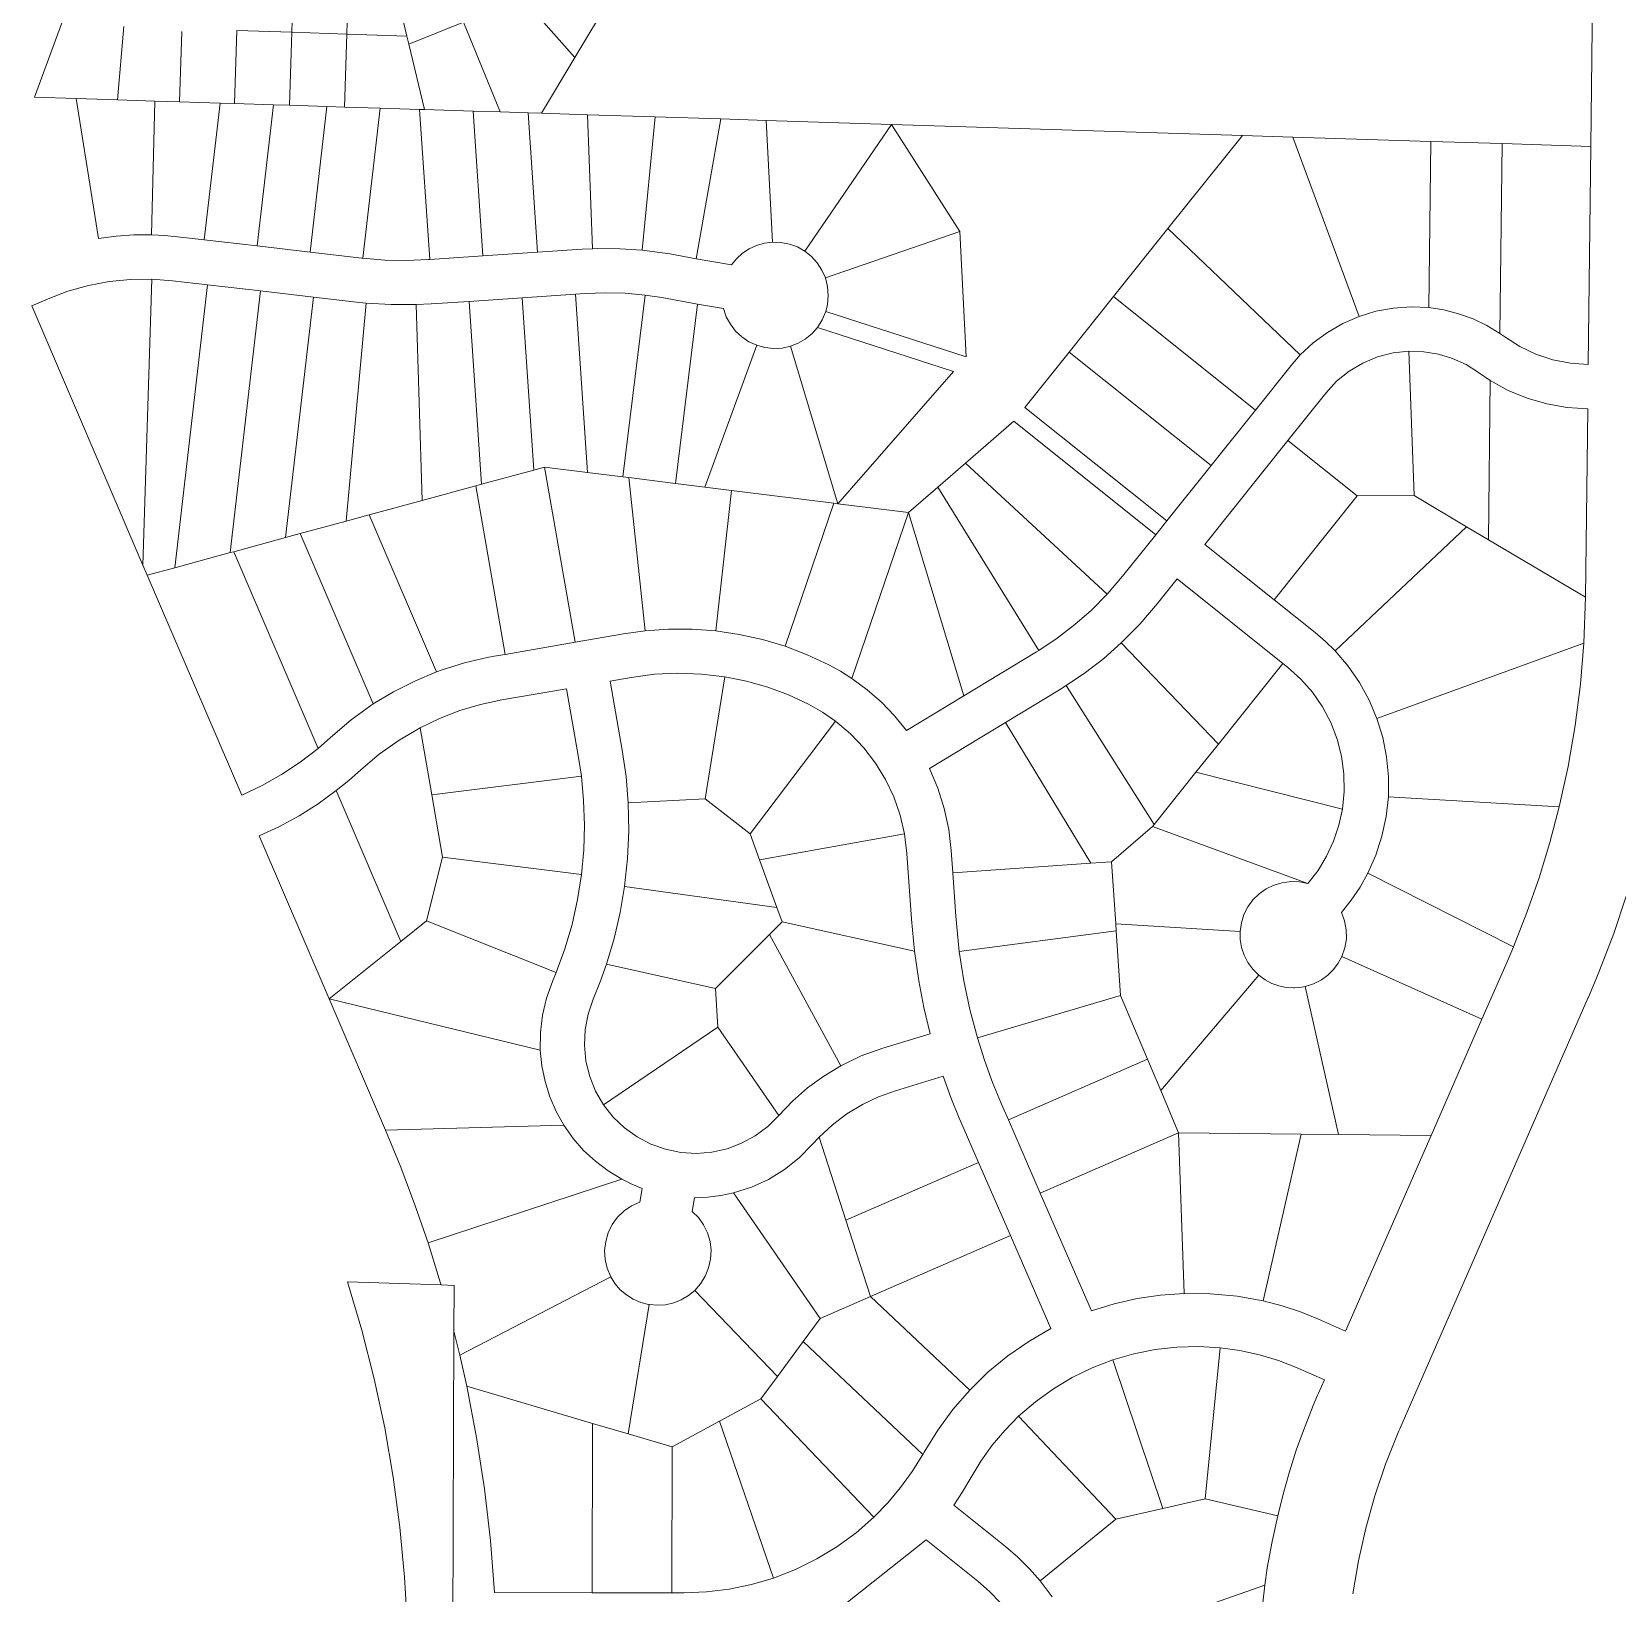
# Model space of a CAD drawing. Header units: feet. Extents: x 2741712 to 2750472, y 1004852 to 1013442.
# Drawn here: x 2741755 to 2743543, y 1009648 to 1011409 of the extents above; entities that cross this region are included whole.
import ezdxf

# ---------------------------------------------------------------- set-up
doc = ezdxf.new("R2010")
doc.units = ezdxf.units.FT
doc.header["$LTSCALE"] = 0.015
doc.header["$MEASUREMENT"] = 0
doc.layers.add('Carver County Parcels', color=7, linetype='Continuous')

msp = doc.modelspace()

# ---------------------------------------------------------------- linework, layer by layer
at = {"layer": 'Carver County Parcels', "lineweight": 5, "ltscale": 100}
for p, q in [((2743513, 1011279.8), (2743516.1, 1011542.1)), ((2742048.6, 1011408.5), (2742051, 1011483.5)), ((2742113, 1011481.5), (2742110.5, 1011406.5)), ((2742178.2, 1011404.3), (2742160.1, 1011479.9)), ((2742419.9, 1011467.8), (2742367.6, 1011380.2)), ((2742308.6, 1011447.1), (2742367.6, 1011380.2)), ((2741790.1, 1011421.2), (2741758.5, 1011335.3)), ((2741859.2, 1011415.1), (2741851.9, 1011332.3)), ((2741924.5, 1011409.3), (2741922, 1011330.1)), ((2741986.6, 1011410.5), (2741983.9, 1011328.1)), ((2742048.6, 1011408.5), (2741986.6, 1011410.5)), ((2742045.9, 1011326.2), (2742048.6, 1011408.5)), ((2742110.5, 1011406.5), (2742048.6, 1011408.5)), ((2742048.6, 1011408.5), (2742048.6, 1011408.5)), ((2742107.8, 1011324.2), (2742110.5, 1011406.5)), ((2742110.5, 1011406.5), (2742110.5, 1011406.5)), ((2742178.2, 1011404.3), (2742110.5, 1011406.5)), ((2742178.2, 1011404.3), (2742178.2, 1011404.3)), ((2742178.2, 1011404.3), (2742180.5, 1011395)), ((2742242, 1011420.1), (2742180.5, 1011395)), ((2742283.3, 1011318.7), (2742242, 1011420.1)), ((2742180.5, 1011395), (2742198.1, 1011321.4)), ((2742367.6, 1011380.2), (2742330.1, 1011317.2)), ((2742367.6, 1011380.2), (2742367.6, 1011380.2)), ((2741758.5, 1011335.3), (2741805.3, 1011333.8)), ((2741851.9, 1011332.3), (2741805.3, 1011333.8)), ((2741805.3, 1011333.8), (2741830.6, 1011176.1)), ((2741894.2, 1011331), (2741851.9, 1011332.3)), ((2741851.9, 1011332.3), (2741851.9, 1011332.3)), ((2741894.2, 1011331), (2741890.4, 1011180.1)), ((2741922, 1011330.1), (2741894.2, 1011331)), ((2741967.8, 1011328.6), (2741922, 1011330.1)), ((2741922, 1011330.1), (2741922, 1011330.1)), ((2741967.8, 1011328.6), (2741949.9, 1011174.5)), ((2741967.8, 1011328.6), (2741983.9, 1011328.1)), ((2741983.9, 1011328.1), (2741983.9, 1011328.1)), ((2741983.9, 1011328.1), (2742028, 1011326.7)), ((2742009.5, 1011167.6), (2742028, 1011326.7)), ((2742028, 1011326.7), (2742045.9, 1011326.2)), ((2742088.1, 1011324.8), (2742045.9, 1011326.2)), ((2742045.9, 1011326.2), (2742045.9, 1011326.2)), ((2742088.1, 1011324.8), (2742069.1, 1011160.7)), ((2742107.8, 1011324.2), (2742088.1, 1011324.8)), ((2742107.8, 1011324.2), (2742148.3, 1011322.9)), ((2742107.8, 1011324.2), (2742107.8, 1011324.2)), ((2742148.3, 1011322.9), (2742128.7, 1011153.8)), ((2742192.6, 1011321.5), (2742148.3, 1011322.9)), ((2742192.6, 1011321.5), (2742198.1, 1011321.4)), ((2742204.1, 1011152.2), (2742192.6, 1011321.5)), ((2742192.6, 1011321.5), (2742192.6, 1011321.5)), ((2742252.9, 1011319.6), (2742198.1, 1011321.4)), ((2742198.1, 1011321.4), (2742198.1, 1011321.4)), ((2742283.3, 1011318.7), (2742252.9, 1011319.6)), ((2742252.9, 1011319.6), (2742264, 1011156.3)), ((2742283.3, 1011318.7), (2742315, 1011317.7)), ((2742283.3, 1011318.7), (2742283.3, 1011318.7)), ((2742315, 1011317.7), (2742330.1, 1011317.2)), ((2742325.6, 1011160.5), (2742315, 1011317.7)), ((2742330.1, 1011317.2), (2742330.1, 1011317.2)), ((2742330.1, 1011317.2), (2742381.7, 1011315.6)), ((2742458, 1011313.1), (2742381.7, 1011315.6)), ((2742387.6, 1011164.5), (2742381.7, 1011315.6)), ((2742458, 1011313.1), (2742443.3, 1011162.8)), ((2742458, 1011313.1), (2742458, 1011313.1)), ((2742458, 1011313.1), (2742532.3, 1011310.8)), ((2742532.3, 1011310.8), (2742504.2, 1011153.2)), ((2742583.4, 1011309.2), (2742532.3, 1011310.8)), ((2742532.3, 1011310.8), (2742532.3, 1011310.8)), ((2742583.4, 1011309.2), (2742583.4, 1011309.2)), ((2742583.4, 1011309.2), (2742590.3, 1011171.8)), ((2742583.4, 1011309.2), (2742724.6, 1011304.7)), ((2742724.6, 1011304.7), (2742626.8, 1011161.6)), ((2742724.6, 1011304.7), (2742724.6, 1011304.7)), ((2742801.7, 1011183.9), (2742724.6, 1011304.7)), ((2742724.6, 1011304.7), (2743120.1, 1011292.2)), ((2743036.2, 1011187.1), (2743120.1, 1011292.2)), ((2743120.1, 1011292.2), (2743120.1, 1011292.2)), ((2743177.1, 1011290.4), (2743120.1, 1011292.2)), ((2743251.6, 1011088.1), (2743177.1, 1011290.4)), ((2743177.1, 1011290.4), (2743177.1, 1011290.4)), ((2743177.1, 1011290.4), (2743332.5, 1011285.5)), ((2743330.3, 1011098), (2743332.5, 1011285.5)), ((2743332.5, 1011285.5), (2743332.5, 1011285.5)), ((2743412.8, 1011283), (2743332.5, 1011285.5)), ((2743412.8, 1011283), (2743410.3, 1011069)), ((2743412.8, 1011283), (2743412.8, 1011283)), ((2743412.8, 1011283), (2743513, 1011279.8)), ((2743510, 1011033.8), (2743513, 1011279.8)), ((2743513, 1011279.8), (2743513, 1011279.8)), ((2741830.6, 1011176.1), (2741850.4, 1011178.7)), ((2741850.4, 1011178.7), (2741870.4, 1011180)), ((2741870.4, 1011180), (2741890.4, 1011180.1)), ((2741890.4, 1011180.1), (2741905.1, 1011179.4)), ((2741905.1, 1011179.4), (2741919.7, 1011178)), ((2741919.7, 1011178), (2741949.9, 1011174.5)), ((2741949.9, 1011174.5), (2742009.5, 1011167.6)), ((2742572.4, 1011168.2), (2742581.2, 1011170.7)), ((2742581.2, 1011170.7), (2742590.3, 1011171.8)), ((2742590.3, 1011171.8), (2742599.9, 1011171.5)), ((2742599.9, 1011171.5), (2742609.4, 1011169.7)), ((2742650, 1011131.5), (2742801.7, 1011183.9)), ((2742801.7, 1011183.9), (2742801.7, 1011183.9)), ((2742808.8, 1011042.4), (2742801.7, 1011183.9)), ((2742974.8, 1011110.4), (2743036.2, 1011187.1)), ((2743185.3, 1011044.6), (2743036.2, 1011187.1)), ((2742009.5, 1011167.6), (2742069.1, 1011160.7)), ((2742069.1, 1011160.7), (2742127.3, 1011153.9)), ((2742127.3, 1011153.9), (2742128.7, 1011153.8)), ((2742128.7, 1011153.8), (2742153.2, 1011151.7)), ((2742204.1, 1011152.2), (2742264, 1011156.3)), ((2742264, 1011156.3), (2742325.6, 1011160.5)), ((2742325.6, 1011160.5), (2742375.9, 1011163.9)), ((2742375.9, 1011163.9), (2742387.6, 1011164.5)), ((2742387.6, 1011164.5), (2742393, 1011164.7)), ((2742393, 1011164.7), (2742418.2, 1011164.5)), ((2742418.2, 1011164.5), (2742443.3, 1011162.8)), ((2742443.3, 1011162.8), (2742474.6, 1011158.5)), ((2742474.6, 1011158.5), (2742504.2, 1011153.2)), ((2742504.2, 1011153.2), (2742544, 1011146.1)), ((2742544, 1011146.1), (2742549.7, 1011153.2)), ((2742549.7, 1011153.2), (2742556.5, 1011159.3)), ((2742556.5, 1011159.3), (2742564.1, 1011164.4)), ((2742564.1, 1011164.4), (2742572.4, 1011168.2)), ((2742609.4, 1011169.7), (2742618.4, 1011166.4)), ((2742618.4, 1011166.4), (2742626.8, 1011161.6)), ((2742626.8, 1011161.6), (2742634.4, 1011155.6)), ((2742634.4, 1011155.6), (2742640.9, 1011148.4)), ((2742153.2, 1011151.7), (2742177.8, 1011151.2)), ((2742177.8, 1011151.2), (2742202.3, 1011152.1)), ((2742202.3, 1011152.1), (2742204.1, 1011152.2)), ((2742640.9, 1011148.4), (2742646.1, 1011140.3)), ((2742646.1, 1011140.3), (2742650, 1011131.5)), ((2741819.2, 1011122.9), (2741796.1, 1011116.4)), ((2741842.8, 1011127.4), (2741819.2, 1011122.9)), ((2741866.7, 1011129.8), (2741842.8, 1011127.4)), ((2741890.6, 1011130.1), (2741866.7, 1011129.8)), ((2741880.7, 1010807.7), (2741890.6, 1011130.1)), ((2741913.9, 1011128.4), (2741890.6, 1011130.1)), ((2741890.6, 1011130.1), (2741890.6, 1011130.1)), ((2741953.6, 1011123.8), (2741913.9, 1011128.4)), ((2741953.6, 1011123.8), (2741916.6, 1010804.7)), ((2741953.6, 1011123.8), (2741953.6, 1011123.8)), ((2742013.2, 1011116.8), (2741953.6, 1011123.8)), ((2742650, 1011131.5), (2742652.5, 1011121.7)), ((2742652.5, 1011121.7), (2742653.3, 1011111.6)), ((2741773.7, 1011107.9), (2741755.3, 1011100)), ((2741755.3, 1011100), (2741880.7, 1010807.7)), ((2741796.1, 1011116.4), (2741773.7, 1011107.9)), ((2742013.2, 1011116.8), (2741979, 1010821.7)), ((2742013.2, 1011116.8), (2742013.2, 1011116.8)), ((2742072.8, 1011109.9), (2742013.2, 1011116.8)), ((2742041.3, 1010838.7), (2742072.8, 1011109.9)), ((2742072.8, 1011109.9), (2742072.8, 1011109.9)), ((2742121.5, 1011104.3), (2742072.8, 1011109.9)), ((2742109.8, 1010857.3), (2742132.4, 1011103.1)), ((2742132.4, 1011103.1), (2742121.5, 1011104.3)), ((2742160.5, 1011101.4), (2742132.4, 1011103.1)), ((2742132.4, 1011103.1), (2742132.4, 1011103.1)), ((2742188.6, 1011101.4), (2742160.5, 1011101.4)), ((2742205.7, 1011102.2), (2742188.6, 1011101.4)), ((2742188.6, 1011101.4), (2742188.6, 1011101.4)), ((2742188.6, 1011101.4), (2742195.4, 1010880.6)), ((2742248.5, 1011105.1), (2742205.7, 1011102.2)), ((2742308.3, 1011109.2), (2742248.5, 1011105.1)), ((2742262.4, 1010898.8), (2742248.5, 1011105.1)), ((2742368.2, 1011113.2), (2742308.3, 1011109.2)), ((2742321.5, 1010914.9), (2742308.3, 1011109.2)), ((2742379.3, 1011114), (2742368.2, 1011113.2)), ((2742381.8, 1010912.1), (2742368.2, 1011113.2)), ((2742401.8, 1011114.8), (2742379.3, 1011114)), ((2742424.3, 1011114.2), (2742401.8, 1011114.8)), ((2742421.5, 1010907.1), (2742446.7, 1011112.2)), ((2742446.7, 1011112.2), (2742424.3, 1011114.2)), ((2742465.8, 1011109.3), (2742446.7, 1011112.2)), ((2742446.7, 1011112.2), (2742446.7, 1011112.2)), ((2742505.9, 1011102.1), (2742465.8, 1011109.3)), ((2742505.9, 1011102.1), (2742481, 1010899.7)), ((2742505.9, 1011102.1), (2742505.9, 1011102.1)), ((2742535.2, 1011096.9), (2742505.9, 1011102.1)), ((2742652.3, 1011101.5), (2742650.4, 1011093.5)), ((2742653.3, 1011111.6), (2742652.3, 1011101.5)), ((2742974.8, 1011110.4), (2742924.9, 1011047.9)), ((2742974.8, 1011110.4), (2743134.8, 1010982.5)), ((2742538.3, 1011087.8), (2742535.2, 1011096.9)), ((2742542.9, 1011079.3), (2742538.3, 1011087.8)), ((2742646.4, 1011084.1), (2742641, 1011075.5)), ((2742650.4, 1011093.5), (2742646.4, 1011084.1)), ((2742808.8, 1011042.4), (2742650.4, 1011093.5)), ((2742650.4, 1011093.5), (2742650.4, 1011093.5)), ((2743233.2, 1011080.1), (2743251.6, 1011088.1)), ((2743251.6, 1011088.1), (2743270.7, 1011093.9)), ((2743270.7, 1011093.9), (2743290.4, 1011097.5)), ((2743290.4, 1011097.5), (2743310.3, 1011098.9)), ((2743310.3, 1011098.9), (2743330.3, 1011098)), ((2743330.3, 1011098), (2743347.3, 1011095.4)), ((2743347.3, 1011095.4), (2743363.9, 1011091.1)), ((2743363.9, 1011091.1), (2743380.1, 1011085.3)), ((2743380.1, 1011085.3), (2743395.6, 1011077.9)), ((2742548.8, 1011071.6), (2742542.9, 1011079.3)), ((2742555.8, 1011065), (2742548.8, 1011071.6)), ((2742563.9, 1011059.6), (2742555.8, 1011065)), ((2742634.7, 1011068.5), (2742627.4, 1011062.6)), ((2742641, 1011075.5), (2742634.7, 1011068.5)), ((2742641, 1011075.5), (2742794.5, 1011026)), ((2743199.9, 1011058.2), (2743215.9, 1011070.1)), ((2743215.9, 1011070.1), (2743233.2, 1011080.1)), ((2743395.6, 1011077.9), (2743410.3, 1011069)), ((2743410.3, 1011069), (2743415.9, 1011065.1)), ((2743415.9, 1011065.1), (2743432.8, 1011054.3)), ((2742572.6, 1011055.6), (2742514, 1010895.6)), ((2742572.6, 1011055.6), (2742563.9, 1011059.6)), ((2742572.6, 1011055.6), (2742572.6, 1011055.6)), ((2742581.9, 1011053), (2742572.6, 1011055.6)), ((2742591.5, 1011051.9), (2742581.9, 1011053)), ((2742601.2, 1011052.4), (2742591.5, 1011051.9)), ((2742610.6, 1011054.5), (2742601.2, 1011052.4)), ((2742619.3, 1011057.9), (2742610.6, 1011054.5)), ((2742610.6, 1011054.5), (2742610.6, 1011054.5)), ((2742610.6, 1011054.5), (2742664.2, 1010876.8)), ((2742627.4, 1011062.6), (2742619.3, 1011057.9)), ((2742875, 1010985.4), (2742924.9, 1011047.9)), ((2743084.9, 1010920.1), (2742924.9, 1011047.9)), ((2743185.3, 1011044.6), (2743199.9, 1011058.2)), ((2743290, 1011046.9), (2743272.5, 1011042.4)), ((2743307.9, 1011048.8), (2743290, 1011046.9)), ((2743324.6, 1011048.3), (2743307.9, 1011048.8)), ((2743307.9, 1011048.8), (2743313.6, 1010886)), ((2743341.1, 1011045.5), (2743324.6, 1011048.3)), ((2743357.1, 1011040.6), (2743341.1, 1011045.5)), ((2743432.8, 1011054.3), (2743451, 1011045.6)), ((2743451, 1011045.6), (2743470.1, 1011039.3)), ((2743134.8, 1010982.5), (2743175, 1011032.9)), ((2743175, 1011032.9), (2743185.3, 1011044.6)), ((2743185.3, 1011044.6), (2743185.3, 1011044.6)), ((2743255.8, 1011035.5), (2743240.3, 1011026.3)), ((2743272.5, 1011042.4), (2743255.8, 1011035.5)), ((2743372.3, 1011033.7), (2743357.1, 1011040.6)), ((2743386.4, 1011024.7), (2743372.3, 1011033.7)), ((2743470.1, 1011039.3), (2743489.9, 1011035.3)), ((2743489.9, 1011035.3), (2743510, 1011033.8)), ((2742794.5, 1011026), (2742664.2, 1010876.8)), ((2743226.3, 1011014.9), (2743214.1, 1011001.7)), ((2743240.3, 1011026.3), (2743226.3, 1011014.9)), ((2743399.6, 1011015.8), (2743386.4, 1011024.7)), ((2743397.5, 1010836.2), (2743399.6, 1011015.8)), ((2743399.6, 1011015.8), (2743399.6, 1011015.8)), ((2743419.9, 1011004.7), (2743399.6, 1011015.8)), ((2743214.1, 1011001.7), (2743171.4, 1010948.2)), ((2743441.3, 1010995.9), (2743419.9, 1011004.7)), ((2743463.5, 1010989.4), (2743441.3, 1010995.9)), ((2742875, 1010985.4), (2743034.9, 1010857.6)), ((2743084.9, 1010920.1), (2743134.8, 1010982.5)), ((2743134.8, 1010982.5), (2743134.8, 1010982.5)), ((2743486.3, 1010985.4), (2743463.5, 1010989.4)), ((2743509.4, 1010983.8), (2743486.3, 1010985.4)), ((2743506.9, 1010771.5), (2743509.4, 1010983.8)), ((2742862.5, 1010969.8), (2742807.9, 1010922.5)), ((2743022.5, 1010841.9), (2742862.5, 1010969.8)), ((2743171.4, 1010948.2), (2743077.7, 1010831)), ((2743171.4, 1010948.2), (2743249.5, 1010885.8)), ((2742807.9, 1010922.5), (2742776.9, 1010895.7)), ((2742807.9, 1010922.5), (2742967.6, 1010774.8)), ((2742262.4, 1010898.8), (2742321.5, 1010914.9)), ((2742321.5, 1010914.9), (2742333.4, 1010918.1)), ((2742321.5, 1010914.9), (2742321.5, 1010914.9)), ((2742367.8, 1010720.7), (2742333.4, 1010918.1)), ((2742381.8, 1010912.1), (2742333.4, 1010918.1)), ((2742421.5, 1010907.1), (2742381.8, 1010912.1)), ((2742381.8, 1010912.1), (2742381.8, 1010912.1)), ((2742421.5, 1010907.1), (2742428.3, 1010906.3)), ((2742446.7, 1010733.6), (2742428.3, 1010906.3)), ((2742428.3, 1010906.3), (2742481, 1010899.7)), ((2743034.9, 1010857.6), (2743084.9, 1010920.1)), ((2743084.9, 1010920.1), (2743084.9, 1010920.1)), ((2742195.4, 1010880.6), (2742255.9, 1010897)), ((2742262.4, 1010898.8), (2742255.9, 1010897)), ((2742255.9, 1010897), (2742289, 1010707)), ((2742262.4, 1010898.8), (2742262.4, 1010898.8)), ((2742514, 1010895.6), (2742481, 1010899.7)), ((2742481, 1010899.7), (2742481, 1010899.7)), ((2742544.2, 1010891.8), (2742514, 1010895.6)), ((2742544.2, 1010891.8), (2742526.6, 1010733.5)), ((2742544.2, 1010891.8), (2742659.4, 1010877.4)), ((2742776.9, 1010895.7), (2742743.6, 1010866.9)), ((2742776.9, 1010895.7), (2742890.6, 1010711.5)), ((2743155.9, 1010768.6), (2743249.5, 1010885.8)), ((2743249.5, 1010885.8), (2743313.6, 1010886)), ((2743249.5, 1010885.8), (2743249.5, 1010885.8)), ((2743372.8, 1010850.9), (2743313.6, 1010886)), ((2743313.6, 1010886), (2743313.6, 1010886)), ((2742195.4, 1010880.6), (2742135.7, 1010864.3)), ((2742604.5, 1010716.1), (2742659.4, 1010877.4)), ((2742659.4, 1010877.4), (2742659.4, 1010877.4)), ((2742659.4, 1010877.4), (2742664.2, 1010876.8)), ((2742743.6, 1010866.9), (2742664.2, 1010876.8)), ((2742664.2, 1010876.8), (2742664.2, 1010876.8)), ((2742680, 1010679.8), (2742743.6, 1010866.9)), ((2742806.2, 1010660.3), (2742743.6, 1010866.9)), ((2742109.8, 1010857.3), (2742058, 1010843.2)), ((2742109.8, 1010857.3), (2742135.7, 1010864.3)), ((2742211.7, 1010687.2), (2742135.7, 1010864.3)), ((2743022.5, 1010841.9), (2743034.9, 1010857.6)), ((2743372.8, 1010850.9), (2743224.8, 1010710.9)), ((2743372.8, 1010850.9), (2743372.8, 1010850.9)), ((2743372.8, 1010850.9), (2743397.5, 1010836.2)), ((2742041.3, 1010838.7), (2741983, 1010822.8)), ((2742058, 1010843.2), (2742041.3, 1010838.7)), ((2742140.4, 1010651.1), (2742058, 1010843.2)), ((2742985, 1010795.1), (2743022.5, 1010841.9)), ((2743022.5, 1010841.9), (2743022.5, 1010841.9)), ((2743077.7, 1010831), (2743155.9, 1010768.6)), ((2743397.5, 1010836.2), (2743397.5, 1010836.2)), ((2743397.5, 1010836.2), (2743506.9, 1010771.5)), ((2741979, 1010821.7), (2741916.6, 1010804.7)), ((2741983, 1010822.8), (2741979, 1010821.7)), ((2741983, 1010822.8), (2742078.2, 1010601)), ((2741880.7, 1010807.7), (2741885.6, 1010796.3)), ((2741916.6, 1010804.7), (2741885.6, 1010796.3)), ((2741885.6, 1010796.3), (2741992, 1010548.2)), ((2742967.6, 1010774.8), (2742985, 1010795.1)), ((2743046.5, 1010792), (2743024.1, 1010763.9)), ((2743165.7, 1010696.8), (2743046.5, 1010792)), ((2742950, 1010757), (2742967.6, 1010774.8)), ((2742967.6, 1010774.8), (2742967.6, 1010774.8)), ((2743024.1, 1010763.9), (2743004.5, 1010741.1)), ((2743155.9, 1010768.6), (2743202.2, 1010731.6)), ((2743505.1, 1010719.8), (2743506.9, 1010771.5)), ((2743506.9, 1010771.5), (2743506.9, 1010771.5)), ((2742931.2, 1010740.5), (2742950, 1010757)), ((2742367.8, 1010720.7), (2742422.5, 1010730.3)), ((2742422.5, 1010730.3), (2742446.7, 1010733.6)), ((2742446.7, 1010733.6), (2742473.3, 1010735.5)), ((2742473.3, 1010735.5), (2742500, 1010735.4)), ((2742500, 1010735.4), (2742526.6, 1010733.5)), ((2742526.6, 1010733.5), (2742552.9, 1010729.5)), ((2742552.9, 1010729.5), (2742579, 1010723.7)), ((2742579, 1010723.7), (2742604.5, 1010716.1)), ((2742890.6, 1010711.5), (2742911.4, 1010725.3)), ((2742911.4, 1010725.3), (2742931.2, 1010740.5)), ((2743004.5, 1010741.1), (2742983.4, 1010719.9)), ((2743202.2, 1010731.6), (2743213.9, 1010721.6)), ((2742276.8, 1010704.9), (2742289, 1010707)), ((2742289, 1010707), (2742367.8, 1010720.7)), ((2742289, 1010707), (2742289, 1010707)), ((2742367.8, 1010720.7), (2742367.8, 1010720.7)), ((2742604.5, 1010716.1), (2742629.6, 1010706.5)), ((2742629.6, 1010706.5), (2742653.9, 1010695.2)), ((2742806.2, 1010660.3), (2742888, 1010709.9)), ((2742888, 1010709.9), (2742890.6, 1010711.5)), ((2742890.6, 1010711.5), (2742890.6, 1010711.5)), ((2742983.4, 1010719.9), (2742963.8, 1010702.5)), ((2742983.4, 1010719.9), (2743093, 1010605.8)), ((2743213.9, 1010721.6), (2743224.8, 1010710.9)), ((2743224.8, 1010710.9), (2743239.4, 1010693.7)), ((2743505.1, 1010719.8), (2743271.7, 1010634.8)), ((2743501.2, 1010673.2), (2743505.1, 1010719.8)), ((2742211.7, 1010687.2), (2742217.9, 1010689.5)), ((2742217.9, 1010689.5), (2742243.1, 1010697.3)), ((2742243.1, 1010697.3), (2742268.7, 1010703.4)), ((2742268.7, 1010703.4), (2742276.8, 1010704.9)), ((2742653.9, 1010695.2), (2742667.1, 1010687.9)), ((2742963.8, 1010702.5), (2742943.1, 1010686.5)), ((2743093, 1010605.8), (2743165.7, 1010696.8)), ((2743165.7, 1010696.8), (2743165.7, 1010696.8)), ((2743171, 1010692.5), (2743165.7, 1010696.8)), ((2743185.9, 1010679.2), (2743171, 1010692.5)), ((2743239.4, 1010693.7), (2743252.1, 1010675.2)), ((2742163.3, 1010664.8), (2742187.1, 1010676.9)), ((2742187.1, 1010676.9), (2742211.7, 1010687.2)), ((2742211.7, 1010687.2), (2742211.7, 1010687.2)), ((2742431.1, 1010681), (2742407.5, 1010676.9)), ((2742407.5, 1010676.9), (2742421, 1010599.1)), ((2742457.4, 1010684.5), (2742431.1, 1010681)), ((2742483.8, 1010685.7), (2742457.4, 1010684.5)), ((2742510.3, 1010684.8), (2742483.8, 1010685.7)), ((2742536.6, 1010681.6), (2742510.3, 1010684.8)), ((2742514.4, 1010544), (2742536.6, 1010681.6)), ((2742536.6, 1010681.6), (2742536.6, 1010681.6)), ((2742561.1, 1010676.7), (2742536.6, 1010681.6)), ((2742585.1, 1010669.9), (2742561.1, 1010676.7)), ((2742667.1, 1010687.9), (2742680, 1010679.8)), ((2742680, 1010679.8), (2742697.2, 1010667.1)), ((2742921.4, 1010671.8), (2742913.9, 1010667.1)), ((2742943.1, 1010686.5), (2742921.4, 1010671.8)), ((2742921.4, 1010671.8), (2743020.7, 1010515.3)), ((2743199, 1010664.2), (2743185.9, 1010679.2)), ((2743252.1, 1010675.2), (2743263, 1010655.5)), ((2743495.2, 1010626.8), (2743501.2, 1010673.2)), ((2742140.4, 1010651.1), (2742163.3, 1010664.8)), ((2742285.3, 1010655.6), (2742261.4, 1010650.5)), ((2742358.2, 1010668.3), (2742285.3, 1010655.6)), ((2742371.8, 1010590.5), (2742358.2, 1010668.3)), ((2742608.4, 1010661.2), (2742585.1, 1010669.9)), ((2742631.1, 1010650.7), (2742608.4, 1010661.2)), ((2742697.2, 1010667.1), (2742713.2, 1010653.1)), ((2742713.2, 1010653.1), (2742728.1, 1010637.7)), ((2742741.6, 1010621.2), (2742806.2, 1010660.3)), ((2742806.2, 1010660.3), (2742806.2, 1010660.3)), ((2742913.9, 1010667.1), (2742853, 1010630.2)), ((2743210.4, 1010647.7), (2743199, 1010664.2)), ((2743263, 1010655.5), (2743271.7, 1010634.8)), ((2742115.5, 1010633.3), (2742140.4, 1010651.1)), ((2742140.4, 1010651.1), (2742140.4, 1010651.1)), ((2742215.1, 1010634.7), (2742193.1, 1010624.1)), ((2742238, 1010643.5), (2742215.1, 1010634.7)), ((2742261.4, 1010650.5), (2742238, 1010643.5)), ((2742646.8, 1010641.7), (2742631.1, 1010650.7)), ((2742661.6, 1010631.5), (2742646.8, 1010641.7)), ((2742728.1, 1010637.7), (2742741.6, 1010621.2)), ((2743219.7, 1010630.1), (2743210.4, 1010647.7)), ((2743271.7, 1010634.8), (2743278.3, 1010613.3)), ((2742092.2, 1010613.4), (2742115.5, 1010633.3)), ((2742193.1, 1010624.1), (2742169.4, 1010610.3)), ((2742206.2, 1010548.4), (2742193.1, 1010624.1)), ((2742661.6, 1010631.5), (2742565.1, 1010504.5)), ((2742661.6, 1010631.5), (2742661.6, 1010631.5)), ((2742678.2, 1010617.4), (2742661.6, 1010631.5)), ((2742693.2, 1010601.7), (2742678.2, 1010617.4)), ((2742853, 1010630.2), (2742767.5, 1010578.4)), ((2742949.3, 1010471.4), (2742853, 1010630.2)), ((2743226.9, 1010611.5), (2743219.7, 1010630.1)), ((2743487.3, 1010580.7), (2743495.2, 1010626.8)), ((2742058.1, 1010585.5), (2742078.2, 1010601)), ((2742078.2, 1010601), (2742092.2, 1010613.4)), ((2742078.2, 1010601), (2742078.2, 1010601)), ((2742169.4, 1010610.3), (2742147.1, 1010594.5)), ((2742421, 1010599.1), (2742425.3, 1010569.4)), ((2742706.4, 1010584.4), (2742693.2, 1010601.7)), ((2743093, 1010605.8), (2743067.7, 1010574.2)), ((2743093, 1010605.8), (2743093, 1010605.8)), ((2743231.9, 1010592.2), (2743226.9, 1010611.5)), ((2743278.3, 1010613.3), (2743282.7, 1010591.3)), ((2742037, 1010571.5), (2742058.1, 1010585.5)), ((2742147.1, 1010594.5), (2742126.3, 1010576.7)), ((2742374.9, 1010569.7), (2742371.8, 1010590.5)), ((2742717.8, 1010565.9), (2742706.4, 1010584.4)), ((2743234.5, 1010572.4), (2743231.9, 1010592.2)), ((2743282.7, 1010591.3), (2743284.8, 1010568.9)), ((2743477.3, 1010535), (2743487.3, 1010580.7)), ((2742015, 1010559), (2742037, 1010571.5)), ((2742112.7, 1010564.7), (2742098.6, 1010553.3)), ((2742126.3, 1010576.7), (2742112.7, 1010564.7)), ((2742206.2, 1010548.4), (2742374.9, 1010569.7)), ((2742374.9, 1010569.7), (2742374.9, 1010569.7)), ((2742377.5, 1010542), (2742374.9, 1010569.7)), ((2742425.3, 1010569.4), (2742427.7, 1010539.5)), ((2742727.1, 1010546.2), (2742717.8, 1010565.9)), ((2742767.5, 1010578.4), (2742776.9, 1010556.2)), ((2743067.7, 1010574.2), (2743020.7, 1010515.3)), ((2743232.9, 1010532.6), (2743067.7, 1010574.2)), ((2743234.9, 1010552.4), (2743234.5, 1010572.4)), ((2743284.8, 1010568.9), (2743284.7, 1010546.4)), ((2741992, 1010548.2), (2742015, 1010559)), ((2742098.6, 1010553.3), (2742078.2, 1010538.5)), ((2742171.6, 1010383.3), (2742098.6, 1010553.3)), ((2742206.2, 1010548.4), (2742206.2, 1010548.4)), ((2742206.2, 1010548.4), (2742218.5, 1010478.1)), ((2742734.3, 1010525.7), (2742727.1, 1010546.2)), ((2742776.9, 1010556.2), (2742784.1, 1010533.2)), ((2743232.9, 1010532.6), (2743234.9, 1010552.4)), ((2743284.7, 1010546.4), (2743282.2, 1010524)), ((2743284.7, 1010546.4), (2743477.3, 1010535)), ((2742078.2, 1010538.5), (2742056.8, 1010525)), ((2742378.4, 1010514.2), (2742377.5, 1010542)), ((2742427.7, 1010539.5), (2742514.4, 1010544)), ((2742427.7, 1010539.5), (2742428.4, 1010508)), ((2742514.4, 1010544), (2742565.1, 1010504.5)), ((2742784.1, 1010533.2), (2742789.1, 1010509.6)), ((2743228.9, 1010514.2), (2743232.9, 1010532.6)), ((2743232.9, 1010532.6), (2743232.9, 1010532.6)), ((2743466.7, 1010494.8), (2743477.3, 1010535)), ((2743477.3, 1010535), (2743477.3, 1010535)), ((2742034.6, 1010512.9), (2742011.8, 1010502.2)), ((2742056.8, 1010525), (2742034.6, 1010512.9)), ((2742377.6, 1010486.5), (2742378.4, 1010514.2)), ((2742739.3, 1010504.5), (2742734.3, 1010525.7)), ((2742789.1, 1010509.6), (2742791.9, 1010485.7)), ((2742972.6, 1010473), (2743018.7, 1010512.9)), ((2743020.7, 1010515.3), (2743018.7, 1010512.9)), ((2743018.7, 1010512.9), (2743194, 1010448.5)), ((2743020.7, 1010515.3), (2743020.7, 1010515.3)), ((2743223, 1010496.5), (2743228.9, 1010514.2)), ((2743282.2, 1010524), (2743277.4, 1010502.1)), ((2742011.8, 1010502.2), (2742090.6, 1010318.5)), ((2742428.4, 1010508), (2742427, 1010476.6)), ((2742565.1, 1010504.5), (2742565.1, 1010504.5)), ((2742565.1, 1010504.5), (2742575.8, 1010475.3)), ((2742739.3, 1010504.5), (2742575.8, 1010475.3)), ((2742742, 1010482.3), (2742739.3, 1010504.5)), ((2742739.3, 1010504.5), (2742739.3, 1010504.5)), ((2743215.1, 1010479.4), (2743223, 1010496.5)), ((2743277.4, 1010502.1), (2743270.5, 1010480.7)), ((2743454.5, 1010455.1), (2743466.7, 1010494.8)), ((2742200.4, 1010406.3), (2742218.5, 1010478.1)), ((2742218.5, 1010478.1), (2742375, 1010458.8)), ((2742375, 1010458.8), (2742377.6, 1010486.5)), ((2742427, 1010476.6), (2742423.7, 1010445.3)), ((2742575.8, 1010475.3), (2742595.4, 1010421.5)), ((2742747, 1010408.3), (2742742, 1010482.3)), ((2742791.9, 1010485.7), (2742793.6, 1010460.8)), ((2743205.4, 1010463.4), (2743215.1, 1010479.4)), ((2743270.5, 1010480.7), (2743261.4, 1010460.1)), ((2742370.6, 1010430.5), (2742375, 1010458.8)), ((2742375, 1010458.8), (2742375, 1010458.8)), ((2742793.6, 1010460.8), (2742949.3, 1010471.4)), ((2742793.6, 1010460.8), (2742796.9, 1010411.6)), ((2742949.3, 1010471.4), (2742972.6, 1010473)), ((2742949.3, 1010471.4), (2742949.3, 1010471.4)), ((2742972.6, 1010473), (2742977.4, 1010403.2)), ((2743194, 1010448.5), (2743205.4, 1010463.4)), ((2743261.4, 1010460.1), (2743252.8, 1010444.6)), ((2743261.4, 1010460.1), (2743425.6, 1010377.2)), ((2742423.7, 1010445.3), (2742418.6, 1010415.7)), ((2742595.4, 1010421.5), (2742423.7, 1010445.3)), ((2743139, 1010436.9), (2743146.9, 1010442.5)), ((2743146.9, 1010442.5), (2743155.7, 1010446.7)), ((2743155.7, 1010446.7), (2743165, 1010449.5)), ((2743165, 1010449.5), (2743174.7, 1010450.8)), ((2743174.7, 1010450.8), (2743184.4, 1010450.4)), ((2743184.4, 1010450.4), (2743194, 1010448.5)), ((2743194, 1010448.5), (2743194, 1010448.5)), ((2743252.8, 1010444.6), (2743242.9, 1010429.9)), ((2743440.9, 1010415.8), (2743454.5, 1010455.1)), ((2742364.4, 1010402.5), (2742370.6, 1010430.5)), ((2742601.2, 1010405.5), (2742595.4, 1010421.5)), ((2742595.4, 1010421.5), (2742595.4, 1010421.5)), ((2743121.9, 1010413.5), (2743126.3, 1010422.2)), ((2743126.3, 1010422.2), (2743132, 1010430)), ((2743132, 1010430), (2743139, 1010436.9)), ((2743242.9, 1010429.9), (2743231.9, 1010416)), ((2743552.9, 1010434.4), (2743538.7, 1010392.2)), ((2742200.4, 1010406.3), (2742171.6, 1010383.3)), ((2742346.6, 1010348.1), (2742200.4, 1010406.3)), ((2742356.4, 1010375), (2742364.4, 1010402.5)), ((2742418.6, 1010415.7), (2742411.9, 1010386.5)), ((2742601.2, 1010405.5), (2742586.9, 1010391.2)), ((2742750.4, 1010372.1), (2742601.2, 1010405.5)), ((2742750.4, 1010372.1), (2742747, 1010408.3)), ((2742796.9, 1010411.6), (2742800.8, 1010371.9)), ((2742977.4, 1010403.2), (2743117.6, 1010394.5)), ((2742977.4, 1010403.2), (2742977.4, 1010403.2)), ((2742977.4, 1010403.2), (2742977.9, 1010395.1)), ((2743117.6, 1010394.5), (2743119, 1010404.2)), ((2743119, 1010404.2), (2743121.9, 1010413.5)), ((2743231.9, 1010416), (2743235.4, 1010406.3)), ((2743235.4, 1010406.3), (2743237.2, 1010396.3)), ((2743425.6, 1010377.2), (2743440.9, 1010415.8)), ((2742411.9, 1010386.5), (2742403.3, 1010357.8)), ((2742586.9, 1010391.2), (2742526, 1010330.3)), ((2742667.4, 1010243), (2742586.9, 1010391.2)), ((2742977.9, 1010395.1), (2742800.8, 1010371.9)), ((2742977.9, 1010395.1), (2742982.8, 1010322.1)), ((2743117.7, 1010385.4), (2743117.6, 1010394.5)), ((2743117.6, 1010394.5), (2743117.6, 1010394.5)), ((2743119.2, 1010376.3), (2743117.7, 1010385.4)), ((2743237.3, 1010386.1), (2743235.6, 1010376)), ((2743237.2, 1010396.3), (2743237.3, 1010386.1)), ((2743538.7, 1010392.2), (2743522.8, 1010350.5)), ((2742090.6, 1010318.5), (2742171.6, 1010383.3)), ((2742171.6, 1010383.3), (2742171.6, 1010383.3)), ((2742346.6, 1010348.1), (2742356.4, 1010375)), ((2742750.4, 1010372.1), (2742750.4, 1010372.1)), ((2742755.3, 1010338.8), (2742750.4, 1010372.1)), ((2742800.8, 1010371.9), (2742806, 1010338.9)), ((2743122.1, 1010367.6), (2743119.2, 1010376.3)), ((2743126.3, 1010359.5), (2743122.1, 1010367.6)), ((2743232.2, 1010366.3), (2743228, 1010358.6)), ((2743235.6, 1010376), (2743232.2, 1010366.3)), ((2743232.2, 1010366.3), (2743390.2, 1010295.6)), ((2743418.5, 1010360.4), (2743425.6, 1010377.2)), ((2743425.6, 1010377.2), (2743425.6, 1010377.2)), ((2742403.3, 1010357.8), (2742396.2, 1010337.8)), ((2742526, 1010330.3), (2742403.3, 1010357.8)), ((2743131.7, 1010352), (2743126.3, 1010359.5)), ((2743138.1, 1010345.5), (2743131.7, 1010352)), ((2743222.8, 1010351.5), (2743216.5, 1010345.3)), ((2743228, 1010358.6), (2743222.8, 1010351.5)), ((2743390.2, 1010295.6), (2743418.5, 1010360.4)), ((2743522.8, 1010350.5), (2743518.9, 1010340.9)), ((2742335.7, 1010319.4), (2742342.4, 1010337.9)), ((2742342.4, 1010337.9), (2742346.6, 1010348.1)), ((2742346.6, 1010348.1), (2742346.6, 1010348.1)), ((2742396.2, 1010337.8), (2742388.4, 1010318.3)), ((2742761.1, 1010308.7), (2742755.3, 1010338.8)), ((2742806, 1010338.9), (2742812.9, 1010306.5)), ((2743028, 1010215.1), (2743138.6, 1010345.1)), ((2743138.6, 1010345.1), (2743138.1, 1010345.5)), ((2743145.8, 1010339.9), (2743138.6, 1010345.1)), ((2743153.2, 1010336), (2743145.8, 1010339.9)), ((2743161.1, 1010333.1), (2743153.2, 1010336)), ((2743169.3, 1010331.4), (2743161.1, 1010333.1)), ((2743177.6, 1010330.9), (2743169.3, 1010331.4)), ((2743178.7, 1010330.9), (2743177.6, 1010330.9)), ((2743184.8, 1010331.3), (2743178.7, 1010330.9)), ((2743190.7, 1010332.3), (2743184.8, 1010331.3)), ((2743200.4, 1010335.4), (2743190.7, 1010332.3)), ((2743190.7, 1010332.3), (2743228.4, 1010165.5)), ((2743190.7, 1010332.3), (2743190.7, 1010332.3)), ((2743209.4, 1010340.1), (2743200.4, 1010335.4)), ((2743216.5, 1010345.3), (2743209.4, 1010340.1)), ((2743518.9, 1010340.9), (2743510.1, 1010320.4)), ((2742328.6, 1010260.8), (2742090.6, 1010318.5)), ((2742090.6, 1010318.5), (2742154.1, 1010170.5)), ((2742331.1, 1010300.2), (2742335.7, 1010319.4)), ((2742388.4, 1010318.3), (2742382.6, 1010301.4)), ((2742528.9, 1010286.6), (2742526, 1010330.3)), ((2742526, 1010330.3), (2742526, 1010330.3)), ((2742821.4, 1010274.6), (2742982.8, 1010322.1)), ((2742982.8, 1010322.1), (2742982.8, 1010322.1)), ((2743013.1, 1010250.4), (2742982.8, 1010322.1)), ((2743509.9, 1010320), (2743297.5, 1009833.7)), ((2743510.1, 1010320.4), (2743509.9, 1010320)), ((2742328.7, 1010280.5), (2742331.1, 1010300.2)), ((2742382.6, 1010301.4), (2742379.2, 1010283.9)), ((2742768.3, 1010279), (2742761.1, 1010308.7)), ((2742812.9, 1010306.5), (2742821.4, 1010274.6)), ((2743332.8, 1010164.3), (2743390.2, 1010295.6)), ((2743390.2, 1010295.6), (2743390.2, 1010295.6)), ((2742328.6, 1010260.8), (2742328.7, 1010280.5)), ((2742379.2, 1010283.9), (2742378.4, 1010266.1)), ((2742528.9, 1010286.6), (2742399.9, 1010199)), ((2742597.5, 1010187), (2742528.9, 1010286.6)), ((2742714.7, 1010262.8), (2742768.3, 1010279)), ((2742330.4, 1010242.9), (2742328.6, 1010260.8)), ((2742328.6, 1010260.8), (2742328.6, 1010260.8)), ((2742378.4, 1010266.1), (2742380.1, 1010248.3)), ((2742690.5, 1010254.1), (2742714.7, 1010262.8)), ((2742821.4, 1010274.6), (2742829.4, 1010249.3)), ((2742334, 1010225.3), (2742330.4, 1010242.9)), ((2742380.1, 1010248.3), (2742384.4, 1010231)), ((2742648.1, 1010231.4), (2742667.4, 1010243)), ((2742667.4, 1010243), (2742690.5, 1010254.1)), ((2742667.4, 1010243), (2742667.4, 1010243)), ((2742829.4, 1010249.3), (2742838.5, 1010224.3)), ((2742856.3, 1010182), (2743013.1, 1010250.4)), ((2743013.1, 1010250.4), (2743028, 1010215.1)), ((2743013.1, 1010250.4), (2743013.1, 1010250.4)), ((2742339.4, 1010208.1), (2742334, 1010225.3)), ((2742384.4, 1010231), (2742391, 1010214.5)), ((2742630, 1010218.1), (2742648.1, 1010231.4)), ((2742782.8, 1010231.2), (2742729.2, 1010214.9)), ((2742791.4, 1010207.4), (2742782.8, 1010231.2)), ((2742838.5, 1010224.3), (2742847.7, 1010201.8)), ((2742346.5, 1010191.6), (2742339.4, 1010208.1)), ((2742391, 1010214.5), (2742399.9, 1010199)), ((2742613, 1010203.3), (2742630, 1010218.1)), ((2742710, 1010208), (2742691.7, 1010199.3)), ((2742729.2, 1010214.9), (2742710, 1010208)), ((2742800.9, 1010184), (2742791.4, 1010207.4)), ((2743048.1, 1010167.4), (2743028, 1010215.1)), ((2743028, 1010215.1), (2743028, 1010215.1)), ((2742355.3, 1010175.9), (2742346.5, 1010191.6)), ((2742399.9, 1010199), (2742410.8, 1010185.2)), ((2742597.5, 1010187), (2742613, 1010203.3)), ((2742674.2, 1010188.7), (2742658, 1010176.4)), ((2742691.7, 1010199.3), (2742674.2, 1010188.7)), ((2742847.7, 1010201.8), (2742848.6, 1010199.8)), ((2742848.6, 1010199.8), (2742856.3, 1010182)), ((2742355.3, 1010175.9), (2742154.1, 1010170.5)), ((2742154.1, 1010170.5), (2742171.3, 1010128.6)), ((2742365.7, 1010161.2), (2742355.3, 1010175.9)), ((2742410.8, 1010185.2), (2742423.5, 1010173.1)), ((2742423.5, 1010173.1), (2742437.7, 1010162.8)), ((2742571, 1010164.1), (2742585.1, 1010174.6)), ((2742585.1, 1010174.6), (2742597.5, 1010187)), ((2742597.5, 1010187), (2742597.5, 1010187)), ((2742658, 1010176.4), (2742643, 1010162.6)), ((2742802.7, 1010179.8), (2742800.9, 1010184)), ((2742822.7, 1010134), (2742802.7, 1010179.8)), ((2742856.3, 1010182), (2742892.2, 1010099.5)), ((2742377.5, 1010147.6), (2742365.7, 1010161.2)), ((2742437.7, 1010162.8), (2742453.3, 1010154.7)), ((2742453.3, 1010154.7), (2742469.8, 1010148.8)), ((2742539.2, 1010149.5), (2742555.6, 1010155.7)), ((2742555.6, 1010155.7), (2742571, 1010164.1)), ((2742635.2, 1010154.1), (2742620.4, 1010139.1)), ((2742643, 1010162.6), (2742635.2, 1010154.1)), ((2742643, 1010162.6), (2742673.2, 1010068.9)), ((2742892.2, 1010099.5), (2743048.1, 1010167.4)), ((2743048.1, 1010167.4), (2743186.4, 1010165.9)), ((2743054.3, 1009986.3), (2743048.1, 1010167.4)), ((2743186.4, 1010165.9), (2743143.6, 1009977.8)), ((2743186.4, 1010165.9), (2743228.4, 1010165.5)), ((2743186.4, 1010165.9), (2743186.4, 1010165.9)), ((2743228.4, 1010165.5), (2743332.8, 1010164.3)), ((2743228.4, 1010165.5), (2743228.4, 1010165.5)), ((2743236.5, 1009943.9), (2743332.8, 1010164.3)), ((2742390.7, 1010135.4), (2742377.5, 1010147.6)), ((2742405, 1010124.5), (2742390.7, 1010135.4)), ((2742469.8, 1010148.8), (2742487, 1010145.3)), ((2742487, 1010145.3), (2742504.6, 1010144.2)), ((2742504.6, 1010144.2), (2742522.1, 1010145.6)), ((2742522.1, 1010145.6), (2742539.2, 1010149.5)), ((2742620.4, 1010139.1), (2742603.8, 1010126)), ((2742673.2, 1010068.9), (2742822.7, 1010134)), ((2742858.6, 1010051.5), (2742822.7, 1010134)), ((2742822.7, 1010134), (2742822.7, 1010134)), ((2742171.3, 1010128.6), (2742187.3, 1010086.2)), ((2742420.4, 1010115.2), (2742405, 1010124.5)), ((2742603.8, 1010126), (2742585.9, 1010114.9)), ((2742202.1, 1010043.4), (2742420.4, 1010115.2)), ((2742420.4, 1010115.2), (2742420.4, 1010115.2)), ((2742431.8, 1010109.6), (2742420.4, 1010115.2)), ((2742443.5, 1010104.8), (2742431.8, 1010109.6)), ((2742440.8, 1010089.4), (2742443.5, 1010104.8)), ((2742546.6, 1010099.7), (2742532.1, 1010096.6)), ((2742566.7, 1010106.1), (2742546.6, 1010099.7)), ((2742546.6, 1010099.7), (2742644.3, 1009958.1)), ((2742585.9, 1010114.9), (2742566.7, 1010106.1)), ((2742892.2, 1010099.5), (2742950.2, 1009966.6)), ((2742187.3, 1010086.2), (2742202.1, 1010043.4)), ((2742423.1, 1010079.3), (2742431.5, 1010085.1)), ((2742431.5, 1010085.1), (2742440.8, 1010089.4)), ((2742502.6, 1010094.2), (2742499.8, 1010078.8)), ((2742517.4, 1010094.8), (2742502.6, 1010094.2)), ((2742532.1, 1010096.6), (2742517.4, 1010094.8)), ((2742405.3, 1010054.8), (2742409.8, 1010063.9)), ((2742409.8, 1010063.9), (2742415.8, 1010072.2)), ((2742415.8, 1010072.2), (2742423.1, 1010079.3)), ((2742499.8, 1010078.8), (2742506.9, 1010071.8)), ((2742506.9, 1010071.8), (2742512.8, 1010063.6)), ((2742512.8, 1010063.6), (2742517.2, 1010054.5)), ((2742701, 1009982.8), (2742673.2, 1010068.9)), ((2742673.2, 1010068.9), (2742673.2, 1010068.9)), ((2742401.2, 1010034.8), (2742402.4, 1010045)), ((2742402.4, 1010045), (2742405.3, 1010054.8)), ((2742517.2, 1010054.5), (2742520, 1010044.9)), ((2742520, 1010044.9), (2742521.1, 1010034.9)), ((2742701, 1009982.8), (2742858.6, 1010051.5)), ((2742858.6, 1010051.5), (2742858.6, 1010051.5)), ((2742904.3, 1009946.7), (2742858.6, 1010051.5)), ((2742202.1, 1010043.4), (2742216.3, 1009997.9)), ((2742401.8, 1010024.6), (2742401.2, 1010034.8)), ((2742521.1, 1010034.9), (2742520.6, 1010024.9)), ((2742404, 1010014.6), (2742401.8, 1010024.6)), ((2742408, 1010005.2), (2742404, 1010014.6)), ((2742518.4, 1010015.1), (2742514.6, 1010005.8)), ((2742520.6, 1010024.9), (2742518.4, 1010015.1)), ((2742216.9, 1009995.9), (2742111.3, 1009999.2)), ((2742111.3, 1009999.2), (2742127.4, 1009945)), ((2742216.3, 1009997.9), (2742216.9, 1009995.9)), ((2742231.4, 1009995.4), (2742216.9, 1009995.9)), ((2742216.9, 1009995.9), (2742216.9, 1009995.9)), ((2742231.4, 1009995.4), (2742231.2, 1009943.7)), ((2742408, 1010005.2), (2742237.9, 1009916.5)), ((2742412.8, 1009997.5), (2742408, 1010005.2)), ((2742408, 1010005.2), (2742408, 1010005.2)), ((2742418.8, 1009990.5), (2742412.8, 1009997.5)), ((2742509.4, 1009997.2), (2742502.7, 1009989.7)), ((2742514.6, 1010005.8), (2742509.4, 1009997.2)), ((2742425.7, 1009984.6), (2742418.8, 1009990.5)), ((2742433.5, 1009979.7), (2742425.7, 1009984.6)), ((2742451.5, 1009973.8), (2742427.6, 1009827.9)), ((2742441.9, 1009976.1), (2742433.5, 1009979.7)), ((2742450.8, 1009973.9), (2742441.9, 1009976.1)), ((2742451.5, 1009973.8), (2742450.8, 1009973.9)), ((2742451.5, 1009973.8), (2742451.5, 1009973.8)), ((2742460.7, 1009973), (2742451.5, 1009973.8)), ((2742469.9, 1009973.6), (2742460.7, 1009973)), ((2742479, 1009975.7), (2742469.9, 1009973.6)), ((2742487.6, 1009979.1), (2742479, 1009975.7)), ((2742495.6, 1009983.8), (2742487.6, 1009979.1)), ((2742502.7, 1009989.7), (2742495.6, 1009983.8)), ((2742502.7, 1009989.7), (2742595.9, 1009892.6)), ((2742644.3, 1009958.1), (2742701, 1009982.8)), ((2742701, 1009982.8), (2742812.7, 1009877.2)), ((2742950.2, 1009966.6), (2742975.5, 1009974.5)), ((2742975.5, 1009974.5), (2743001.5, 1009980.4)), ((2743001.5, 1009980.4), (2743027.8, 1009984.4)), ((2743027.8, 1009984.4), (2743054.3, 1009986.3)), ((2743054.3, 1009986.3), (2743054.3, 1009986.3)), ((2743054.3, 1009986.3), (2743084.3, 1009986)), ((2743084.3, 1009986), (2743114.1, 1009983.2)), ((2743114.1, 1009983.2), (2743143.6, 1009977.8)), ((2743143.6, 1009977.8), (2743164.8, 1009972.3)), ((2742625.1, 1009932.1), (2742644.3, 1009958.1)), ((2742644.3, 1009958.1), (2742644.3, 1009958.1)), ((2743164.8, 1009972.3), (2743185.6, 1009965.4)), ((2743185.6, 1009965.4), (2743205.9, 1009957.3)), ((2743205.9, 1009957.3), (2743236.5, 1009943.9)), ((2742127.4, 1009945), (2742141.4, 1009890.1)), ((2742226.1, 1008676.7), (2742231.2, 1009943.7)), ((2742231.2, 1009943.7), (2742237.9, 1009916.5)), ((2742879.3, 1009932.2), (2742904.3, 1009946.7)), ((2742595.9, 1009892.6), (2742625.1, 1009932.1)), ((2742759.9, 1009804.7), (2742625.1, 1009932.1)), ((2742855.6, 1009915.8), (2742879.3, 1009932.2)), ((2743021.7, 1009923), (2742997.6, 1009918.2)), ((2743046.1, 1009925.8), (2743021.7, 1009923)), ((2743070.6, 1009926.5), (2743046.1, 1009925.8)), ((2743095, 1009925.1), (2743070.6, 1009926.5)), ((2743078, 1009754.8), (2743095, 1009925.1)), ((2743095, 1009925.1), (2743095, 1009925.1)), ((2743117.4, 1009921.9), (2743095, 1009925.1)), ((2743139.3, 1009917.1), (2743117.4, 1009921.9)), ((2742237.9, 1009916.5), (2742245.8, 1009881.6)), ((2742833.3, 1009897.4), (2742855.6, 1009915.8)), ((2742950.8, 1009902.4), (2742928.4, 1009891.5)), ((2742974.1, 1009911.4), (2742950.8, 1009902.4)), ((2742997.6, 1009918.2), (2742974.1, 1009911.4)), ((2743030.5, 1009743.8), (2742974.1, 1009911.4)), ((2743160.9, 1009910.6), (2743139.3, 1009917.1)), ((2743181.9, 1009902.3), (2743160.9, 1009910.6)), ((2743212.5, 1009889), (2743181.9, 1009902.3)), ((2742141.4, 1009890.1), (2742153.2, 1009834.7)), ((2742577.4, 1009867.5), (2742595.9, 1009892.6)), ((2742595.9, 1009892.6), (2742595.9, 1009892.6)), ((2742812.7, 1009877.2), (2742833.3, 1009897.4)), ((2742928.4, 1009891.5), (2742907, 1009878.6)), ((2743205.9, 1009873.8), (2743212.5, 1009889)), ((2742245.8, 1009881.6), (2742387.5, 1009839.7)), ((2742245.8, 1009881.6), (2742256.9, 1009823.9)), ((2742577.4, 1009867.5), (2742530.8, 1009842.2)), ((2742704.6, 1009734), (2742577.4, 1009867.5)), ((2742793.7, 1009855.4), (2742812.7, 1009877.2)), ((2742812.7, 1009877.2), (2742812.7, 1009877.2)), ((2742907, 1009878.6), (2742886.8, 1009864)), ((2743200, 1009859.9), (2743204.9, 1009871.5)), ((2743204.9, 1009871.5), (2743205.9, 1009873.8)), ((2742776.6, 1009832.1), (2742793.7, 1009855.4)), ((2742886.8, 1009864), (2742867.9, 1009847.7)), ((2743190.7, 1009836.5), (2743200, 1009859.9)), ((2742153.2, 1009834.7), (2742162.9, 1009779)), ((2742387, 1009648.8), (2742387.5, 1009839.7)), ((2742387.5, 1009839.7), (2742387.5, 1009839.7)), ((2742427.6, 1009827.9), (2742387.5, 1009839.7)), ((2742530.8, 1009842.2), (2742477.4, 1009813.2)), ((2742530.8, 1009842.2), (2742591.5, 1009665.3)), ((2742761.5, 1009807.4), (2742776.6, 1009832.1)), ((2742852.4, 1009831.9), (2742838.2, 1009815)), ((2742867.9, 1009847.7), (2742852.4, 1009831.9)), ((2742977.5, 1009731.6), (2742867.9, 1009847.7)), ((2743181.3, 1009810.5), (2743190.7, 1009836.5)), ((2743296.6, 1009831.5), (2743281.5, 1009793.8)), ((2743297.5, 1009833.7), (2743296.6, 1009831.5)), ((2742256.9, 1009823.9), (2742265.8, 1009765.9)), ((2742427.6, 1009827.9), (2742477.4, 1009813.2)), ((2742427.6, 1009827.9), (2742427.6, 1009827.9)), ((2742477, 1009648.6), (2742477.4, 1009813.2)), ((2742838.2, 1009815), (2742825.3, 1009797.1)), ((2742748, 1009785.5), (2742759.9, 1009804.7)), ((2742759.9, 1009804.7), (2742761.5, 1009807.4)), ((2742759.9, 1009804.7), (2742759.9, 1009804.7)), ((2742825.3, 1009797.1), (2742813.9, 1009778.2)), ((2743172.9, 1009784.1), (2743181.3, 1009810.5)), ((2742162.9, 1009779), (2742170.4, 1009722.8)), ((2742734.8, 1009767.3), (2742748, 1009785.5)), ((2742813.9, 1009778.2), (2742804.7, 1009762.6)), ((2743166, 1009759.9), (2743172.9, 1009784.1)), ((2743281.5, 1009793.8), (2743269.5, 1009758.1)), ((2742265.8, 1009765.9), (2742272.5, 1009707.6)), ((2742720.3, 1009750.1), (2742734.8, 1009767.3)), ((2742804.7, 1009762.6), (2742794.7, 1009747.5)), ((2743159.9, 1009735.6), (2743166, 1009759.9)), ((2742704.6, 1009734), (2742720.3, 1009750.1)), ((2742794.7, 1009747.5), (2742853.2, 1009700.8)), ((2742977.5, 1009731.6), (2743030.5, 1009743.8)), ((2743030.5, 1009743.8), (2743078, 1009754.8)), ((2743030.5, 1009743.8), (2743030.5, 1009743.8)), ((2743078, 1009754.8), (2743159.9, 1009735.6)), ((2743269.5, 1009758.1), (2743259.3, 1009721.7)), ((2742170.4, 1009722.8), (2742175.7, 1009666.5)), ((2742684.6, 1009716.5), (2742704.6, 1009734)), ((2742704.6, 1009734), (2742704.6, 1009734)), ((2742977.5, 1009731.6), (2742892.3, 1009662.1)), ((2742977.5, 1009731.6), (2742977.5, 1009731.6)), ((2743153.5, 1009706.4), (2743159.9, 1009735.6)), ((2743159.9, 1009735.6), (2743159.9, 1009735.6)), ((2742272.5, 1009707.6), (2742277, 1009649)), ((2742663, 1009700.7), (2742684.6, 1009716.5)), ((2742763.5, 1009708.4), (2742673, 1009636.5)), ((2742822, 1009661.7), (2742763.5, 1009708.4)), ((2743148.1, 1009677), (2743153.5, 1009706.4)), ((2743259.3, 1009721.7), (2743251.1, 1009684.9)), ((2742640.2, 1009686.9), (2742663, 1009700.7)), ((2742853.2, 1009700.8), (2742867.1, 1009688.8)), ((2742867.1, 1009688.8), (2742880.2, 1009675.9)), ((2742591.5, 1009665.3), (2742616.3, 1009675)), ((2742616.3, 1009675), (2742640.2, 1009686.9)), ((2742880.2, 1009675.9), (2742892.3, 1009662.1)), ((2743145.3, 1009657.4), (2743148.1, 1009677)), ((2743251.1, 1009684.9), (2743244.8, 1009647.7)), ((2742175.7, 1009666.5), (2742178.8, 1009609.9)), ((2742516.1, 1009649.6), (2742541.6, 1009652.7)), ((2742541.6, 1009652.7), (2742566.8, 1009658)), ((2742566.8, 1009658), (2742591.5, 1009665.3)), ((2742591.5, 1009665.3), (2742591.5, 1009665.3)), ((2742835.2, 1009650.2), (2742822, 1009661.7)), ((2742892.3, 1009662.1), (2742905.7, 1009644)), ((2742936, 1009584), (2743145.3, 1009657.4)), ((2743140.5, 1009613.9), (2743145.3, 1009657.4)), ((2742277, 1009649), (2742387, 1009648.8)), ((2742387, 1009648.8), (2742477, 1009648.6)), ((2742477, 1009648.6), (2742490.4, 1009648.6)), ((2742490.4, 1009648.6), (2742516.1, 1009649.6)), ((2742847.5, 1009637.5), (2742835.2, 1009650.2))]:
    msp.add_line(p, q, dxfattribs=at)

doc.saveas('drawing.dxf')
